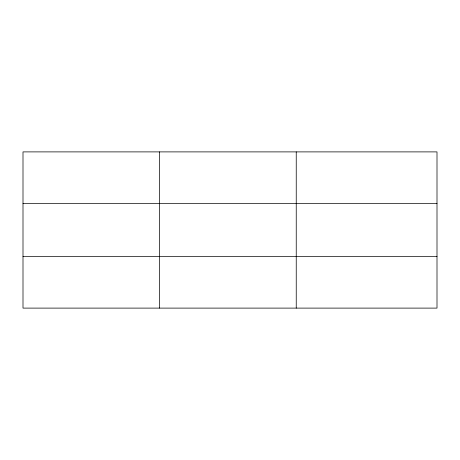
<?xml version="1.0" encoding="UTF-8"?>
<svg xmlns="http://www.w3.org/2000/svg" width="460" height="460" viewBox="0 0 460 460"><rect width="100%" height="100%" fill="white"/><g stroke="black" fill="none" stroke-linecap="round" stroke-linejoin="round"><path stroke-width="0.69" d="M159.62 308.108L159.62 151.892M296.24 308.108L296.24 151.892M437 203.441L437 151.892L23 151.892L23 308.108L437 308.108L437 203.441L23 203.441M23 256.559L437 256.559"/></g></svg>
